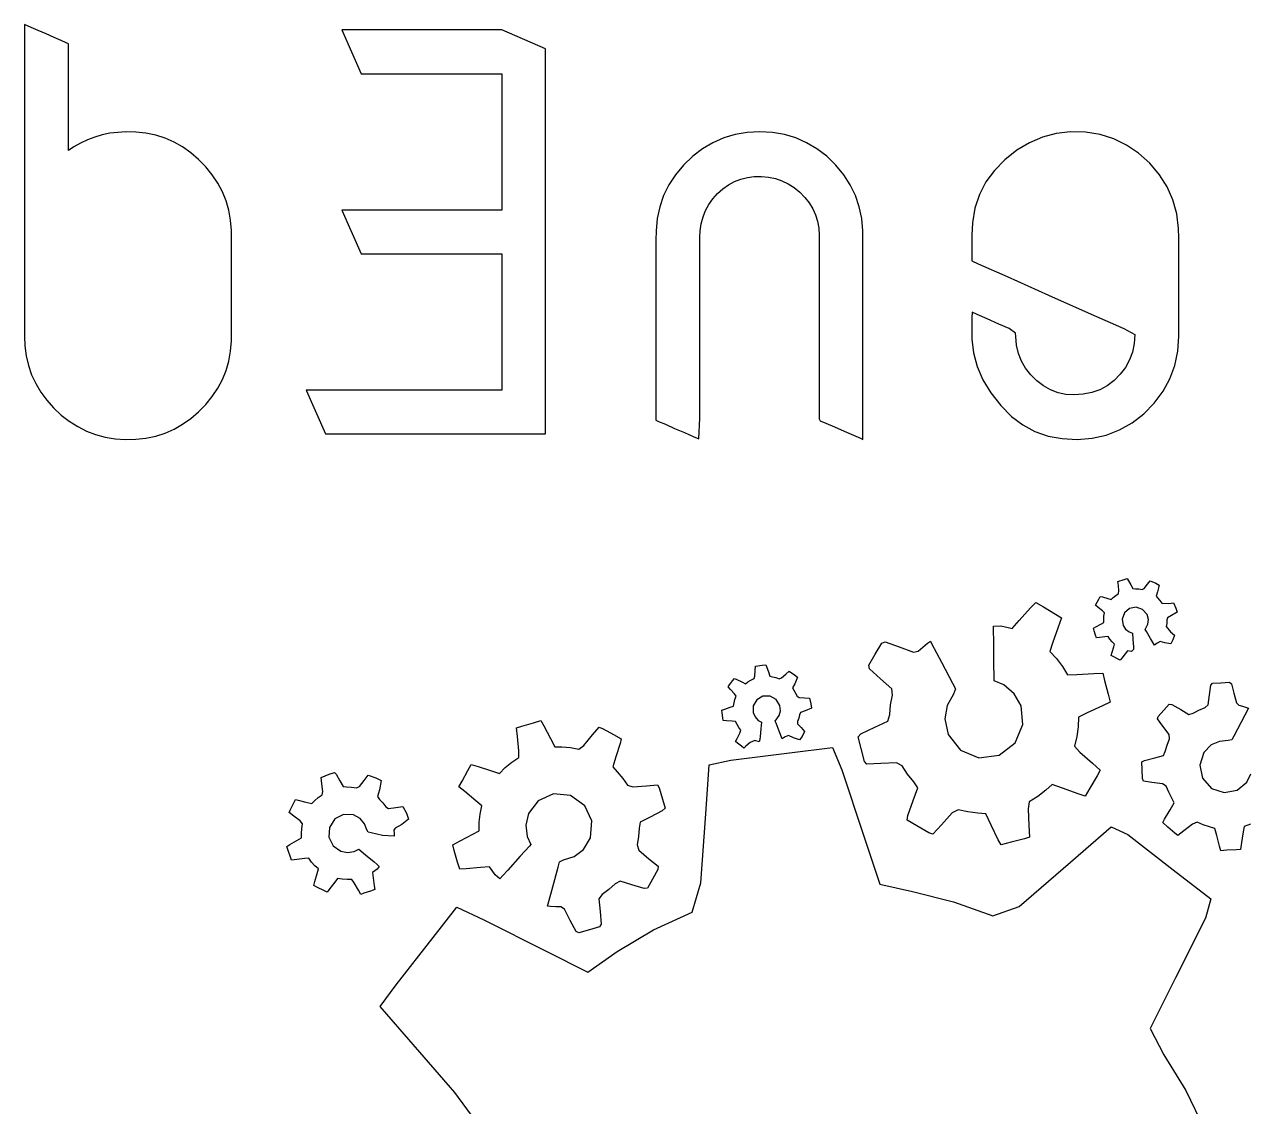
# Model space of a CAD drawing. Header units: metres. Extents: x 523 to 912, y 992 to 1102.
# Drawn here: x 776.79 to 795.8, y 1033.3 to 1050.09 of the extents above; entities that cross this region are included whole.
import ezdxf

# ---------------------------------------------------------------- set-up
doc = ezdxf.new("R2010")
doc.units = ezdxf.units.M

msp = doc.modelspace()

# ---------------------------------------------------------------- linework, layer by layer
at = {"layer": 'COMPONENT1'}
for p, q in [((776.795, 1050.087, 0), (776.795, 1049.883, 0)), ((776.899, 1050.041, 0), (776.795, 1050.087, 0)), ((777.006, 1049.994, 0), (776.899, 1050.041, 0)), ((777.13, 1049.94, 0), (777.006, 1049.994, 0)), ((777.254, 1049.886, 0), (777.13, 1049.94, 0)), ((784.197, 1050.006, 0), (781.719, 1050.002, 0)), ((781.719, 1050.002, 0), (782.016, 1049.32, 0)), ((784.878, 1049.707, 0), (784.197, 1050.006, 0)), ((776.795, 1049.883, 0), (776.795, 1049.346, 0)), ((777.363, 1049.838, 0), (777.254, 1049.886, 0)), ((777.442, 1049.803, 0), (777.363, 1049.838, 0)), ((777.476, 1049.789, 0), (777.442, 1049.803, 0)), ((777.476, 1049.731, 0), (777.476, 1049.789, 0)), ((777.476, 1049.555, 0), (777.476, 1049.731, 0)), ((777.476, 1049.3, 0), (777.476, 1049.555, 0)), ((784.878, 1043.736, 0), (784.878, 1049.707, 0)), ((776.795, 1049.346, 0), (776.795, 1048.585, 0)), ((777.476, 1049.002, 0), (777.476, 1049.3, 0)), ((782.016, 1049.32, 0), (784.197, 1049.32, 0)), ((784.197, 1049.32, 0), (784.197, 1047.207, 0)), ((777.476, 1048.699, 0), (777.476, 1049.002, 0)), ((776.795, 1048.585, 0), (776.795, 1047.71, 0)), ((777.476, 1048.428, 0), (777.476, 1048.699, 0)), ((777.476, 1048.227, 0), (777.476, 1048.428, 0)), ((778.119, 1048.399, 0), (778, 1048.374, 0)), ((778.243, 1048.414, 0), (778.119, 1048.399, 0)), ((778.369, 1048.421, 0), (778.243, 1048.414, 0)), ((778.522, 1048.418, 0), (778.369, 1048.421, 0)), ((778.679, 1048.4, 0), (778.522, 1048.418, 0)), ((778.83, 1048.368, 0), (778.679, 1048.4, 0)), ((788.006, 1048.411, 0), (787.819, 1048.379, 0)), ((788.201, 1048.422, 0), (788.006, 1048.411, 0)), ((788.396, 1048.411, 0), (788.201, 1048.422, 0)), ((788.582, 1048.379, 0), (788.396, 1048.411, 0)), ((792.801, 1048.395, 0), (792.587, 1048.339, 0)), ((793.023, 1048.42, 0), (792.801, 1048.395, 0)), ((793.256, 1048.415, 0), (793.023, 1048.42, 0)), ((793.48, 1048.379, 0), (793.256, 1048.415, 0)), ((777.476, 1048.134, 0), (777.476, 1048.227, 0)), ((777.664, 1048.247, 0), (777.559, 1048.187, 0)), ((777.772, 1048.298, 0), (777.664, 1048.247, 0)), ((777.884, 1048.34, 0), (777.772, 1048.298, 0)), ((778, 1048.374, 0), (777.884, 1048.34, 0)), ((778.975, 1048.322, 0), (778.83, 1048.368, 0)), ((779.114, 1048.261, 0), (778.975, 1048.322, 0)), ((779.247, 1048.187, 0), (779.114, 1048.261, 0)), ((787.472, 1048.253, 0), (787.312, 1048.158, 0)), ((787.641, 1048.327, 0), (787.472, 1048.253, 0)), ((787.819, 1048.379, 0), (787.641, 1048.327, 0)), ((788.759, 1048.327, 0), (788.582, 1048.379, 0)), ((788.928, 1048.253, 0), (788.759, 1048.327, 0)), ((789.088, 1048.158, 0), (788.928, 1048.253, 0)), ((792.383, 1048.253, 0), (792.188, 1048.136, 0)), ((792.587, 1048.339, 0), (792.383, 1048.253, 0)), ((793.692, 1048.314, 0), (793.48, 1048.379, 0)), ((793.891, 1048.217, 0), (793.692, 1048.314, 0)), ((794.077, 1048.091, 0), (793.891, 1048.217, 0)), ((777.559, 1048.187, 0), (777.476, 1048.134, 0)), ((779.374, 1048.097, 0), (779.247, 1048.187, 0)), ((779.495, 1047.994, 0), (779.374, 1048.097, 0)), ((787.16, 1048.042, 0), (787.017, 1047.905, 0)), ((787.312, 1048.158, 0), (787.16, 1048.042, 0)), ((789.239, 1048.042, 0), (789.088, 1048.158, 0)), ((789.38, 1047.905, 0), (789.239, 1048.042, 0)), ((792.188, 1048.136, 0), (792.003, 1047.99, 0)), ((794.251, 1047.934, 0), (794.077, 1048.091, 0)), ((779.608, 1047.878, 0), (779.495, 1047.994, 0)), ((779.708, 1047.755, 0), (779.608, 1047.878, 0)), ((787.017, 1047.905, 0), (786.893, 1047.757, 0)), ((789.503, 1047.757, 0), (789.38, 1047.905, 0)), ((791.84, 1047.824, 0), (791.709, 1047.644, 0)), ((792.003, 1047.99, 0), (791.84, 1047.824, 0)), ((794.401, 1047.757, 0), (794.251, 1047.934, 0)), ((776.795, 1047.71, 0), (776.795, 1046.829, 0)), ((779.793, 1047.626, 0), (779.708, 1047.755, 0)), ((779.864, 1047.492, 0), (779.793, 1047.626, 0)), ((786.893, 1047.757, 0), (786.79, 1047.6, 0)), ((787.717, 1047.6, 0), (787.81, 1047.65, 0)), ((787.81, 1047.65, 0), (787.907, 1047.688, 0)), ((787.907, 1047.688, 0), (788.009, 1047.715, 0)), ((788.009, 1047.715, 0), (788.115, 1047.729, 0)), ((788.115, 1047.729, 0), (788.226, 1047.731, 0)), ((788.226, 1047.731, 0), (788.337, 1047.72, 0)), ((788.337, 1047.72, 0), (788.443, 1047.698, 0)), ((788.443, 1047.698, 0), (788.545, 1047.663, 0)), ((788.545, 1047.663, 0), (788.641, 1047.616, 0)), ((789.604, 1047.6, 0), (789.503, 1047.757, 0)), ((791.709, 1047.644, 0), (791.608, 1047.448, 0)), ((794.521, 1047.568, 0), (794.401, 1047.757, 0)), ((779.921, 1047.351, 0), (779.864, 1047.492, 0)), ((786.79, 1047.6, 0), (786.709, 1047.435, 0)), ((787.471, 1047.381, 0), (787.545, 1047.463, 0)), ((787.545, 1047.463, 0), (787.629, 1047.537, 0)), ((787.629, 1047.537, 0), (787.717, 1047.6, 0)), ((788.641, 1047.616, 0), (788.733, 1047.557, 0)), ((788.733, 1047.557, 0), (788.82, 1047.485, 0)), ((788.82, 1047.485, 0), (788.9, 1047.405, 0)), ((789.685, 1047.435, 0), (789.604, 1047.6, 0)), ((791.608, 1047.448, 0), (791.538, 1047.236, 0)), ((794.61, 1047.366, 0), (794.521, 1047.568, 0)), ((779.963, 1047.205, 0), (779.921, 1047.351, 0)), ((786.648, 1047.261, 0), (786.609, 1047.078, 0)), ((786.709, 1047.435, 0), (786.648, 1047.261, 0)), ((787.359, 1047.201, 0), (787.409, 1047.294, 0)), ((787.409, 1047.294, 0), (787.471, 1047.381, 0)), ((788.9, 1047.405, 0), (788.968, 1047.32, 0)), ((788.968, 1047.32, 0), (789.023, 1047.23, 0)), ((789.745, 1047.261, 0), (789.685, 1047.435, 0)), ((789.783, 1047.078, 0), (789.745, 1047.261, 0)), ((794.669, 1047.152, 0), (794.61, 1047.366, 0)), ((779.991, 1047.052, 0), (779.963, 1047.205, 0)), ((784.197, 1047.207, 0), (781.719, 1047.207, 0)), ((781.719, 1047.207, 0), (782.016, 1046.527, 0)), ((786.609, 1047.078, 0), (786.591, 1046.886, 0)), ((787.293, 1046.996, 0), (787.32, 1047.102, 0)), ((787.32, 1047.102, 0), (787.359, 1047.201, 0)), ((789.023, 1047.23, 0), (789.066, 1047.135, 0)), ((789.066, 1047.135, 0), (789.096, 1047.035, 0)), ((789.801, 1046.886, 0), (789.783, 1047.078, 0)), ((791.538, 1047.236, 0), (791.499, 1047.008, 0)), ((794.697, 1046.925, 0), (794.669, 1047.152, 0)), ((780.005, 1046.894, 0), (779.991, 1047.052, 0)), ((780.006, 1046.8, 0), (780.005, 1046.894, 0)), ((786.591, 1046.886, 0), (786.59, 1046.74, 0)), ((787.273, 1046.784, 0), (787.277, 1046.885, 0)), ((787.277, 1046.885, 0), (787.293, 1046.996, 0)), ((789.096, 1047.035, 0), (789.115, 1046.93, 0)), ((789.115, 1046.93, 0), (789.121, 1046.82, 0)), ((789.802, 1046.731, 0), (789.801, 1046.886, 0)), ((791.499, 1047.008, 0), (791.49, 1046.818, 0)), ((794.7, 1046.776, 0), (794.697, 1046.925, 0)), ((776.795, 1046.829, 0), (776.795, 1046.053, 0)), ((780.006, 1046.67, 0), (780.006, 1046.8, 0)), ((786.59, 1046.74, 0), (786.59, 1046.371, 0)), ((787.273, 1046.479, 0), (787.273, 1046.784, 0)), ((789.121, 1046.82, 0), (789.121, 1046.51, 0)), ((789.802, 1046.325, 0), (789.802, 1046.731, 0)), ((791.49, 1046.818, 0), (791.49, 1046.77, 0)), ((791.49, 1046.77, 0), (791.49, 1046.679, 0)), ((791.49, 1046.679, 0), (791.49, 1046.572, 0)), ((794.7, 1046.52, 0), (794.7, 1046.776, 0)), ((780.006, 1046.452, 0), (780.006, 1046.67, 0)), ((782.016, 1046.527, 0), (784.197, 1046.527, 0)), ((784.197, 1046.527, 0), (784.197, 1044.417, 0)), ((789.121, 1046.51, 0), (789.121, 1046.002, 0)), ((791.49, 1046.572, 0), (791.49, 1046.477, 0)), ((794.7, 1046.13, 0), (794.7, 1046.52, 0)), ((780.006, 1046.18, 0), (780.006, 1046.452, 0)), ((786.59, 1046.371, 0), (786.59, 1045.809, 0)), ((787.273, 1045.918, 0), (787.273, 1046.479, 0)), ((789.802, 1045.704, 0), (789.802, 1046.325, 0)), ((791.49, 1046.477, 0), (791.49, 1046.423, 0)), ((791.49, 1046.423, 0), (791.59, 1046.374, 0)), ((791.59, 1046.374, 0), (792.036, 1046.176, 0)), ((780.006, 1045.891, 0), (780.006, 1046.18, 0)), ((792.036, 1046.176, 0), (792.679, 1045.89, 0)), ((794.7, 1045.715, 0), (794.7, 1046.13, 0)), ((776.795, 1046.053, 0), (776.795, 1045.492, 0)), ((787.273, 1045.229, 0), (787.273, 1045.918, 0)), ((789.121, 1046.002, 0), (789.121, 1045.378, 0)), ((780.006, 1045.62, 0), (780.006, 1045.891, 0)), ((786.59, 1045.809, 0), (786.59, 1045.17, 0)), ((792.679, 1045.89, 0), (793.341, 1045.596, 0)), ((780.006, 1045.401, 0), (780.006, 1045.62, 0)), ((789.802, 1044.999, 0), (789.802, 1045.704, 0)), ((791.493, 1045.626, 0), (791.49, 1045.537, 0)), ((791.49, 1045.537, 0), (791.49, 1045.44, 0)), ((791.574, 1045.59, 0), (791.493, 1045.626, 0)), ((791.729, 1045.521, 0), (791.574, 1045.59, 0)), ((793.341, 1045.596, 0), (793.846, 1045.372, 0)), ((794.7, 1045.386, 0), (794.7, 1045.715, 0)), ((776.795, 1045.492, 0), (776.795, 1045.253, 0)), ((780.006, 1045.272, 0), (780.006, 1045.401, 0)), ((789.121, 1045.378, 0), (789.121, 1044.754, 0)), ((791.49, 1045.44, 0), (791.49, 1045.342, 0)), ((791.911, 1045.441, 0), (791.729, 1045.521, 0)), ((792.071, 1045.369, 0), (791.911, 1045.441, 0)), ((792.17, 1045.297, 0), (792.071, 1045.369, 0)), ((793.846, 1045.372, 0), (794.019, 1045.279, 0)), ((794.7, 1045.252, 0), (794.7, 1045.386, 0)), ((776.795, 1045.253, 0), (776.801, 1045.105, 0)), ((779.991, 1045.019, 0), (780.005, 1045.178, 0)), ((780.005, 1045.178, 0), (780.006, 1045.272, 0)), ((786.59, 1045.17, 0), (786.59, 1044.569, 0)), ((787.273, 1044.54, 0), (787.273, 1045.229, 0)), ((791.49, 1045.342, 0), (791.49, 1045.272, 0)), ((791.49, 1045.272, 0), (791.491, 1045.204, 0)), ((791.491, 1045.204, 0), (791.514, 1044.992, 0)), ((792.171, 1045.249, 0), (792.17, 1045.297, 0)), ((792.184, 1045.112, 0), (792.171, 1045.249, 0)), ((794.019, 1045.279, 0), (794.009, 1045.138, 0)), ((794.685, 1045.019, 0), (794.7, 1045.252, 0)), ((776.801, 1045.105, 0), (776.821, 1044.949, 0)), ((779.963, 1044.866, 0), (779.991, 1045.019, 0)), ((789.802, 1044.335, 0), (789.802, 1044.999, 0)), ((791.514, 1044.992, 0), (791.571, 1044.783, 0)), ((792.214, 1044.984, 0), (792.184, 1045.112, 0)), ((792.261, 1044.864, 0), (792.214, 1044.984, 0)), ((793.981, 1045.006, 0), (793.935, 1044.883, 0)), ((794.009, 1045.138, 0), (793.981, 1045.006, 0)), ((794.64, 1044.799, 0), (794.685, 1045.019, 0)), ((776.821, 1044.949, 0), (776.856, 1044.799, 0)), ((776.856, 1044.799, 0), (776.905, 1044.655, 0)), ((779.921, 1044.72, 0), (779.963, 1044.866, 0)), ((791.571, 1044.783, 0), (791.661, 1044.577, 0)), ((792.323, 1044.754, 0), (792.261, 1044.864, 0)), ((793.935, 1044.883, 0), (793.873, 1044.768, 0)), ((794.564, 1044.591, 0), (794.64, 1044.799, 0)), ((776.905, 1044.655, 0), (776.969, 1044.518, 0)), ((779.864, 1044.579, 0), (779.921, 1044.72, 0)), ((789.121, 1044.754, 0), (789.121, 1044.246, 0)), ((792.403, 1044.652, 0), (792.323, 1044.754, 0)), ((792.498, 1044.558, 0), (792.403, 1044.652, 0)), ((793.792, 1044.661, 0), (793.696, 1044.564, 0)), ((793.873, 1044.768, 0), (793.792, 1044.661, 0)), ((794.458, 1044.397, 0), (794.564, 1044.591, 0)), ((776.969, 1044.518, 0), (777.047, 1044.386, 0)), ((779.708, 1044.316, 0), (779.793, 1044.445, 0)), ((779.793, 1044.445, 0), (779.864, 1044.579, 0)), ((784.197, 1044.417, 0), (781.164, 1044.417, 0)), ((781.164, 1044.417, 0), (781.463, 1043.736, 0)), ((786.59, 1044.569, 0), (786.59, 1044.124, 0)), ((787.273, 1043.979, 0), (787.273, 1044.54, 0)), ((791.661, 1044.577, 0), (791.784, 1044.375, 0)), ((792.602, 1044.48, 0), (792.498, 1044.558, 0)), ((792.712, 1044.419, 0), (792.602, 1044.48, 0)), ((792.827, 1044.376, 0), (792.712, 1044.419, 0)), ((793.474, 1044.421, 0), (793.35, 1044.377, 0)), ((793.59, 1044.484, 0), (793.474, 1044.421, 0)), ((793.696, 1044.564, 0), (793.59, 1044.484, 0)), ((794.321, 1044.215, 0), (794.458, 1044.397, 0)), ((777.047, 1044.386, 0), (777.139, 1044.26, 0)), ((777.139, 1044.26, 0), (777.246, 1044.14, 0)), ((779.608, 1044.194, 0), (779.708, 1044.316, 0)), ((789.121, 1044.246, 0), (789.121, 1043.97, 0)), ((789.802, 1043.843, 0), (789.802, 1044.335, 0)), ((791.784, 1044.375, 0), (791.941, 1044.176, 0)), ((792.948, 1044.35, 0), (792.827, 1044.376, 0)), ((793.074, 1044.342, 0), (792.948, 1044.35, 0)), ((793.216, 1044.351, 0), (793.074, 1044.342, 0)), ((793.35, 1044.377, 0), (793.216, 1044.351, 0)), ((794.156, 1044.047, 0), (794.321, 1044.215, 0)), ((777.246, 1044.14, 0), (777.365, 1044.029, 0)), ((777.365, 1044.029, 0), (777.489, 1043.932, 0)), ((779.374, 1043.974, 0), (779.495, 1044.078, 0)), ((779.495, 1044.078, 0), (779.608, 1044.194, 0)), ((786.59, 1044.124, 0), (786.59, 1043.949, 0)), ((791.941, 1044.176, 0), (792.108, 1044.007, 0)), ((793.975, 1043.907, 0), (794.156, 1044.047, 0)), ((777.489, 1043.932, 0), (777.62, 1043.85, 0)), ((777.62, 1043.85, 0), (777.756, 1043.781, 0)), ((779.114, 1043.811, 0), (779.247, 1043.885, 0)), ((779.247, 1043.885, 0), (779.374, 1043.974, 0)), ((786.59, 1043.949, 0), (786.632, 1043.931, 0)), ((786.632, 1043.931, 0), (786.738, 1043.885, 0)), ((786.738, 1043.885, 0), (786.88, 1043.822, 0)), ((787.253, 1043.659, 0), (787.273, 1043.979, 0)), ((789.121, 1043.97, 0), (789.14, 1043.941, 0)), ((789.14, 1043.941, 0), (789.228, 1043.903, 0)), ((789.228, 1043.903, 0), (789.361, 1043.844, 0)), ((789.361, 1043.844, 0), (789.512, 1043.778, 0)), ((789.802, 1043.651, 0), (789.802, 1043.843, 0)), ((792.108, 1044.007, 0), (792.281, 1043.876, 0)), ((792.281, 1043.876, 0), (792.47, 1043.775, 0)), ((793.782, 1043.798, 0), (793.975, 1043.907, 0)), ((777.756, 1043.781, 0), (777.898, 1043.727, 0)), ((777.898, 1043.727, 0), (778.046, 1043.688, 0)), ((778.046, 1043.688, 0), (778.2, 1043.662, 0)), ((778.2, 1043.662, 0), (778.36, 1043.651, 0)), ((778.36, 1043.651, 0), (778.522, 1043.655, 0)), ((778.522, 1043.655, 0), (778.679, 1043.672, 0)), ((778.679, 1043.672, 0), (778.83, 1043.704, 0)), ((778.83, 1043.704, 0), (778.975, 1043.75, 0)), ((778.975, 1043.75, 0), (779.114, 1043.811, 0)), ((781.463, 1043.736, 0), (784.878, 1043.736, 0)), ((786.88, 1043.822, 0), (787.032, 1043.756, 0)), ((787.032, 1043.756, 0), (787.166, 1043.698, 0)), ((787.166, 1043.698, 0), (787.253, 1043.659, 0)), ((789.512, 1043.778, 0), (789.655, 1043.715, 0)), ((789.655, 1043.715, 0), (789.761, 1043.669, 0)), ((789.761, 1043.669, 0), (789.802, 1043.651, 0)), ((792.47, 1043.775, 0), (792.674, 1043.704, 0)), ((792.674, 1043.704, 0), (792.892, 1043.663, 0)), ((792.892, 1043.663, 0), (793.126, 1043.651, 0)), ((793.126, 1043.651, 0), (793.357, 1043.67, 0)), ((793.357, 1043.67, 0), (793.576, 1043.718, 0)), ((793.576, 1043.718, 0), (793.782, 1043.798, 0)), ((793.756, 1041.445, 0), (793.851, 1041.477, 0)), ((793.763, 1041.385, 0), (793.756, 1041.445, 0)), ((793.772, 1041.3, 0), (793.763, 1041.385, 0)), ((793.851, 1041.477, 0), (793.902, 1041.493, 0)), ((793.902, 1041.493, 0), (793.959, 1041.394, 0)), ((793.959, 1041.394, 0), (793.99, 1041.338, 0)), ((794.164, 1041.341, 0), (794.216, 1041.406, 0)), ((794.216, 1041.406, 0), (794.258, 1041.458, 0)), ((794.258, 1041.458, 0), (794.343, 1041.419, 0)), ((794.343, 1041.419, 0), (794.395, 1041.392, 0)), ((794.395, 1041.392, 0), (794.37, 1041.288, 0)), ((793.409, 1041.08, 0), (793.458, 1041.175, 0)), ((793.458, 1041.175, 0), (793.48, 1041.217, 0)), ((793.48, 1041.217, 0), (793.516, 1041.208, 0)), ((793.516, 1041.208, 0), (793.599, 1041.183, 0)), ((793.599, 1041.183, 0), (793.654, 1041.167, 0)), ((793.654, 1041.167, 0), (793.685, 1041.198, 0)), ((793.685, 1041.198, 0), (793.725, 1041.232, 0)), ((793.725, 1041.232, 0), (793.768, 1041.262, 0)), ((793.768, 1041.262, 0), (793.772, 1041.3, 0)), ((793.99, 1041.338, 0), (794.031, 1041.336, 0)), ((794.031, 1041.336, 0), (794.083, 1041.332, 0)), ((794.083, 1041.332, 0), (794.134, 1041.323, 0)), ((794.134, 1041.323, 0), (794.164, 1041.341, 0)), ((794.37, 1041.288, 0), (794.35, 1041.221, 0)), ((794.35, 1041.221, 0), (794.372, 1041.192, 0)), ((794.372, 1041.192, 0), (794.406, 1041.154, 0)), ((792.227, 1040.843, 0), (792.402, 1041.037, 0)), ((792.402, 1041.037, 0), (792.481, 1041.123, 0)), ((792.481, 1041.123, 0), (792.6, 1041.052, 0)), ((792.6, 1041.052, 0), (792.79, 1040.939, 0)), ((793.451, 1041.046, 0), (793.409, 1041.08, 0)), ((793.519, 1040.991, 0), (793.451, 1041.046, 0)), ((793.55, 1040.962, 0), (793.519, 1040.991, 0)), ((793.937, 1041.029, 0), (793.858, 1040.961, 0)), ((794.042, 1041.049, 0), (793.937, 1041.029, 0)), ((794.139, 1041.015, 0), (794.042, 1041.049, 0)), ((794.208, 1040.937, 0), (794.139, 1041.015, 0)), ((794.406, 1041.154, 0), (794.437, 1041.112, 0)), ((794.437, 1041.112, 0), (794.548, 1041.106, 0)), ((794.548, 1041.106, 0), (794.62, 1041.114, 0)), ((794.62, 1041.114, 0), (794.654, 1041.034, 0)), ((794.654, 1041.034, 0), (794.673, 1040.974, 0)), ((792.115, 1040.717, 0), (792.227, 1040.843, 0)), ((792.79, 1040.939, 0), (792.879, 1040.885, 0)), ((792.879, 1040.885, 0), (792.827, 1040.737, 0)), ((793.416, 1040.745, 0), (793.492, 1040.786, 0)), ((793.492, 1040.786, 0), (793.537, 1040.81, 0)), ((793.536, 1040.86, 0), (793.54, 1040.912, 0)), ((793.537, 1040.81, 0), (793.536, 1040.86, 0)), ((793.54, 1040.912, 0), (793.55, 1040.962, 0)), ((793.858, 1040.961, 0), (793.822, 1040.865, 0)), ((793.822, 1040.865, 0), (793.837, 1040.767, 0)), ((794.179, 1040.702, 0), (794.22, 1040.787, 0)), ((794.229, 1040.856, 0), (794.208, 1040.937, 0)), ((794.22, 1040.787, 0), (794.229, 1040.856, 0)), ((794.513, 1040.798, 0), (794.505, 1040.748, 0)), ((794.515, 1040.85, 0), (794.513, 1040.798, 0)), ((794.524, 1040.884, 0), (794.515, 1040.85, 0)), ((794.59, 1040.919, 0), (794.524, 1040.884, 0)), ((794.673, 1040.974, 0), (794.59, 1040.919, 0)), ((791.827, 1040.754, 0), (791.937, 1040.758, 0)), ((791.828, 1040.67, 0), (791.827, 1040.754, 0)), ((791.83, 1040.536, 0), (791.828, 1040.67, 0)), ((791.937, 1040.758, 0), (792.032, 1040.738, 0)), ((792.032, 1040.738, 0), (792.115, 1040.717, 0)), ((792.827, 1040.737, 0), (792.74, 1040.49, 0)), ((793.376, 1040.723, 0), (793.416, 1040.745, 0)), ((793.389, 1040.684, 0), (793.376, 1040.723, 0)), ((793.411, 1040.613, 0), (793.389, 1040.684, 0)), ((793.423, 1040.575, 0), (793.411, 1040.613, 0)), ((793.837, 1040.767, 0), (793.876, 1040.707, 0)), ((793.876, 1040.707, 0), (793.932, 1040.665, 0)), ((793.932, 1040.665, 0), (793.983, 1040.646, 0)), ((793.983, 1040.646, 0), (793.99, 1040.55, 0)), ((794.198, 1040.67, 0), (794.179, 1040.702, 0)), ((794.262, 1040.563, 0), (794.198, 1040.67, 0)), ((794.505, 1040.748, 0), (794.572, 1040.666, 0)), ((794.572, 1040.666, 0), (794.632, 1040.617, 0)), ((794.632, 1040.617, 0), (794.607, 1040.541, 0)), ((789.991, 1040.319, 0), (790.092, 1040.489, 0)), ((790.092, 1040.489, 0), (790.146, 1040.509, 0)), ((790.146, 1040.509, 0), (790.361, 1040.433, 0)), ((790.361, 1040.433, 0), (790.585, 1040.353, 0)), ((790.66, 1040.367, 0), (790.729, 1040.43, 0)), ((790.729, 1040.43, 0), (790.803, 1040.489, 0)), ((790.803, 1040.489, 0), (790.847, 1040.521, 0)), ((790.847, 1040.521, 0), (790.867, 1040.484, 0)), ((790.867, 1040.484, 0), (791.018, 1040.198, 0)), ((791.834, 1040.192, 0), (791.83, 1040.536, 0)), ((792.74, 1040.49, 0), (792.702, 1040.364, 0)), ((793.469, 1040.58, 0), (793.423, 1040.575, 0)), ((793.556, 1040.589, 0), (793.469, 1040.58, 0)), ((793.604, 1040.594, 0), (793.556, 1040.589, 0)), ((793.633, 1040.552, 0), (793.604, 1040.594, 0)), ((793.666, 1040.513, 0), (793.633, 1040.552, 0)), ((793.702, 1040.477, 0), (793.666, 1040.513, 0)), ((793.667, 1040.35, 0), (793.692, 1040.434, 0)), ((793.692, 1040.434, 0), (793.702, 1040.477, 0)), ((793.99, 1040.55, 0), (793.997, 1040.435, 0)), ((793.997, 1040.435, 0), (794, 1040.391, 0)), ((794.325, 1040.458, 0), (794.262, 1040.563, 0)), ((794.363, 1040.49, 0), (794.325, 1040.458, 0)), ((794.41, 1040.519, 0), (794.363, 1040.49, 0)), ((794.486, 1040.496, 0), (794.41, 1040.519, 0)), ((794.577, 1040.482, 0), (794.486, 1040.496, 0)), ((794.607, 1040.541, 0), (794.577, 1040.482, 0)), ((789.891, 1040.15, 0), (789.991, 1040.319, 0)), ((790.585, 1040.353, 0), (790.66, 1040.367, 0)), ((792.702, 1040.364, 0), (792.806, 1040.252, 0)), ((792.806, 1040.252, 0), (792.898, 1040.129, 0)), ((793.653, 1040.3, 0), (793.667, 1040.35, 0)), ((793.683, 1040.284, 0), (793.653, 1040.3, 0)), ((793.749, 1040.249, 0), (793.683, 1040.284, 0)), ((793.79, 1040.228, 0), (793.749, 1040.249, 0)), ((793.815, 1040.258, 0), (793.79, 1040.228, 0)), ((793.87, 1040.326, 0), (793.815, 1040.258, 0)), ((793.905, 1040.37, 0), (793.87, 1040.326, 0)), ((793.965, 1040.359, 0), (793.905, 1040.37, 0)), ((794, 1040.391, 0), (793.965, 1040.359, 0)), ((788.124, 1039.98, 0), (788.13, 1040.069, 0)), ((788.13, 1040.069, 0), (788.133, 1040.133, 0)), ((788.133, 1040.133, 0), (788.238, 1040.15, 0)), ((788.238, 1040.15, 0), (788.293, 1040.157, 0)), ((788.293, 1040.157, 0), (788.335, 1040.044, 0)), ((788.335, 1040.044, 0), (788.357, 1039.98, 0)), ((788.604, 1040.011, 0), (788.656, 1040.057, 0)), ((788.656, 1040.057, 0), (788.737, 1040.002, 0)), ((789.904, 1040.094, 0), (789.891, 1040.15, 0)), ((790.076, 1039.94, 0), (789.904, 1040.094, 0)), ((791.018, 1040.198, 0), (791.192, 1039.869, 0)), ((791.837, 1039.947, 0), (791.834, 1040.192, 0)), ((792.898, 1040.129, 0), (792.976, 1039.999, 0)), ((793.382, 1040.021, 0), (793.521, 1040.028, 0)), ((793.521, 1040.028, 0), (793.55, 1039.913, 0)), ((787.709, 1039.815, 0), (787.73, 1039.843, 0)), ((787.73, 1039.843, 0), (787.777, 1039.905, 0)), ((787.777, 1039.905, 0), (787.807, 1039.945, 0)), ((787.807, 1039.945, 0), (787.843, 1039.929, 0)), ((787.843, 1039.929, 0), (787.924, 1039.889, 0)), ((787.924, 1039.889, 0), (787.979, 1039.862, 0)), ((787.979, 1039.862, 0), (788.016, 1039.89, 0)), ((788.016, 1039.89, 0), (788.063, 1039.918, 0)), ((788.063, 1039.918, 0), (788.113, 1039.941, 0)), ((788.113, 1039.941, 0), (788.124, 1039.98, 0)), ((788.357, 1039.98, 0), (788.399, 1039.971, 0)), ((788.399, 1039.971, 0), (788.452, 1039.958, 0)), ((788.452, 1039.958, 0), (788.503, 1039.94, 0)), ((788.503, 1039.94, 0), (788.538, 1039.953, 0)), ((788.538, 1039.953, 0), (788.604, 1040.011, 0)), ((788.742, 1039.862, 0), (788.709, 1039.796, 0)), ((788.737, 1040.002, 0), (788.786, 1039.965, 0)), ((788.786, 1039.965, 0), (788.742, 1039.862, 0)), ((790.25, 1039.784, 0), (790.076, 1039.94, 0)), ((791.192, 1039.869, 0), (791.238, 1039.781, 0)), ((791.837, 1039.905, 0), (791.837, 1039.947, 0)), ((791.987, 1039.842, 0), (791.837, 1039.905, 0)), ((792.147, 1039.707, 0), (791.987, 1039.842, 0)), ((792.976, 1039.999, 0), (793.121, 1040.007, 0)), ((793.121, 1040.007, 0), (793.382, 1040.021, 0)), ((793.55, 1039.913, 0), (793.605, 1039.698, 0)), ((795.179, 1039.69, 0), (795.2, 1039.841, 0)), ((795.2, 1039.841, 0), (795.226, 1039.869, 0)), ((795.226, 1039.869, 0), (795.355, 1039.876, 0)), ((795.355, 1039.876, 0), (795.486, 1039.884, 0)), ((795.486, 1039.884, 0), (795.517, 1039.862, 0)), ((795.517, 1039.862, 0), (795.555, 1039.715, 0)), ((787.747, 1039.773, 0), (787.709, 1039.815, 0)), ((787.807, 1039.704, 0), (787.747, 1039.773, 0)), ((787.834, 1039.669, 0), (787.807, 1039.704, 0)), ((787.815, 1039.618, 0), (787.834, 1039.669, 0)), ((788.247, 1039.67, 0), (788.153, 1039.613, 0)), ((788.36, 1039.671, 0), (788.247, 1039.67, 0)), ((788.455, 1039.619, 0), (788.36, 1039.671, 0)), ((788.709, 1039.796, 0), (788.728, 1039.762, 0)), ((788.728, 1039.762, 0), (788.756, 1039.716, 0)), ((788.756, 1039.716, 0), (788.781, 1039.667, 0)), ((788.781, 1039.667, 0), (788.81, 1039.646, 0)), ((788.81, 1039.646, 0), (788.895, 1039.641, 0)), ((790.231, 1039.536, 0), (790.262, 1039.685, 0)), ((790.262, 1039.685, 0), (790.25, 1039.784, 0)), ((791.208, 1039.702, 0), (791.106, 1039.523, 0)), ((791.238, 1039.781, 0), (791.208, 1039.702, 0)), ((792.254, 1039.52, 0), (792.147, 1039.707, 0)), ((793.605, 1039.698, 0), (793.636, 1039.578, 0)), ((795.157, 1039.536, 0), (795.179, 1039.69, 0)), ((795.555, 1039.715, 0), (795.594, 1039.563, 0)), ((787.613, 1039.451, 0), (787.657, 1039.467, 0)), ((787.657, 1039.467, 0), (787.744, 1039.496, 0)), ((787.744, 1039.496, 0), (787.794, 1039.514, 0)), ((787.794, 1039.514, 0), (787.802, 1039.565, 0)), ((787.802, 1039.565, 0), (787.815, 1039.618, 0)), ((788.1, 1039.519, 0), (788.098, 1039.416, 0)), ((788.153, 1039.613, 0), (788.1, 1039.519, 0)), ((788.512, 1039.526, 0), (788.455, 1039.619, 0)), ((788.52, 1039.439, 0), (788.512, 1039.526, 0)), ((788.895, 1039.641, 0), (788.971, 1039.637, 0)), ((789.001, 1039.483, 0), (788.905, 1039.441, 0)), ((788.971, 1039.637, 0), (788.992, 1039.548, 0)), ((788.992, 1039.548, 0), (789.001, 1039.483, 0)), ((790.216, 1039.382, 0), (790.231, 1039.536, 0)), ((791.106, 1039.523, 0), (791.07, 1039.317, 0)), ((792.282, 1039.227, 0), (792.254, 1039.52, 0)), ((793.515, 1039.52, 0), (793.28, 1039.408, 0)), ((793.636, 1039.578, 0), (793.515, 1039.52, 0)), ((794.47, 1039.454, 0), (794.552, 1039.547, 0)), ((794.552, 1039.547, 0), (794.593, 1039.542, 0)), ((794.593, 1039.542, 0), (794.73, 1039.461, 0)), ((794.73, 1039.461, 0), (794.858, 1039.386, 0)), ((795.014, 1039.454, 0), (795.108, 1039.493, 0)), ((795.108, 1039.493, 0), (795.157, 1039.536, 0)), ((795.594, 1039.563, 0), (795.63, 1039.527, 0)), ((795.63, 1039.527, 0), (795.69, 1039.512, 0)), ((795.784, 1039.481, 0), (795.67, 1039.267, 0)), ((795.69, 1039.512, 0), (795.75, 1039.494, 0)), ((795.75, 1039.494, 0), (795.784, 1039.481, 0)), ((784.69, 1039.255, 0), (784.806, 1039.29, 0)), ((784.806, 1039.29, 0), (784.851, 1039.208, 0)), ((787.618, 1039.408, 0), (787.613, 1039.451, 0)), ((787.629, 1039.331, 0), (787.618, 1039.408, 0)), ((787.634, 1039.289, 0), (787.629, 1039.331, 0)), ((787.683, 1039.286, 0), (787.634, 1039.289, 0)), ((787.775, 1039.28, 0), (787.683, 1039.286, 0)), ((787.826, 1039.277, 0), (787.775, 1039.28, 0)), ((787.848, 1039.229, 0), (787.826, 1039.277, 0)), ((788.098, 1039.416, 0), (788.128, 1039.346, 0)), ((788.128, 1039.346, 0), (788.178, 1039.292, 0)), ((788.178, 1039.292, 0), (788.228, 1039.264, 0)), ((788.442, 1039.283, 0), (788.499, 1039.368, 0)), ((788.455, 1039.25, 0), (788.442, 1039.283, 0)), ((788.499, 1039.368, 0), (788.52, 1039.439, 0)), ((788.805, 1039.328, 0), (788.788, 1039.277, 0)), ((788.788, 1039.277, 0), (788.788, 1039.242, 0)), ((788.816, 1039.381, 0), (788.805, 1039.328, 0)), ((788.831, 1039.415, 0), (788.816, 1039.381, 0)), ((788.905, 1039.441, 0), (788.831, 1039.415, 0)), ((789.983, 1039.186, 0), (790.185, 1039.283, 0)), ((790.185, 1039.283, 0), (790.216, 1039.382, 0)), ((791.07, 1039.317, 0), (791.121, 1039.073, 0)), ((793.144, 1039.343, 0), (793.139, 1039.194, 0)), ((793.28, 1039.408, 0), (793.144, 1039.343, 0)), ((794.369, 1039.315, 0), (794.379, 1039.353, 0)), ((794.455, 1039.201, 0), (794.369, 1039.315, 0)), ((794.379, 1039.353, 0), (794.47, 1039.454, 0)), ((794.858, 1039.386, 0), (794.924, 1039.406, 0)), ((794.924, 1039.406, 0), (795.014, 1039.454, 0)), ((795.67, 1039.267, 0), (795.553, 1039.05, 0)), ((784.429, 1039.177, 0), (784.51, 1039.202, 0)), ((784.442, 1039.041, 0), (784.429, 1039.177, 0)), ((784.51, 1039.202, 0), (784.69, 1039.255, 0)), ((784.851, 1039.208, 0), (784.952, 1039.014, 0)), ((785.608, 1039.07, 0), (785.707, 1039.188, 0)), ((785.707, 1039.188, 0), (785.77, 1039.16, 0)), ((785.77, 1039.16, 0), (785.932, 1039.072, 0)), ((787.875, 1039.182, 0), (787.848, 1039.229, 0)), ((787.848, 1039.013, 0), (787.889, 1039.096, 0)), ((787.907, 1039.139, 0), (787.875, 1039.182, 0)), ((787.889, 1039.096, 0), (787.907, 1039.139, 0)), ((788.218, 1039.164, 0), (788.205, 1039.043, 0)), ((788.228, 1039.264, 0), (788.218, 1039.164, 0)), ((788.503, 1039.128, 0), (788.455, 1039.25, 0)), ((788.549, 1039.009, 0), (788.503, 1039.128, 0)), ((788.788, 1039.242, 0), (788.843, 1039.181, 0)), ((788.843, 1039.181, 0), (788.896, 1039.12, 0)), ((788.896, 1039.12, 0), (788.857, 1039.045, 0)), ((789.727, 1039.037, 0), (789.767, 1039.084, 0)), ((789.767, 1039.084, 0), (789.983, 1039.186, 0)), ((792.162, 1038.944, 0), (792.282, 1039.227, 0)), ((793.139, 1039.194, 0), (793.118, 1039.041, 0)), ((794.552, 1039.072, 0), (794.455, 1039.201, 0)), ((784.462, 1038.822, 0), (784.442, 1039.041, 0)), ((784.952, 1039.014, 0), (785.019, 1038.885, 0)), ((785.019, 1038.885, 0), (785.132, 1038.883, 0)), ((785.393, 1038.846, 0), (785.47, 1038.904, 0)), ((785.47, 1038.904, 0), (785.608, 1039.07, 0)), ((785.932, 1039.072, 0), (786.051, 1039.007, 0)), ((786.034, 1038.932, 0), (785.97, 1038.728, 0)), ((786.051, 1039.007, 0), (786.034, 1038.932, 0)), ((787.824, 1038.964, 0), (787.848, 1039.013, 0)), ((787.853, 1038.941, 0), (787.824, 1038.964, 0)), ((787.915, 1038.894, 0), (787.853, 1038.941, 0)), ((787.954, 1038.864, 0), (787.915, 1038.894, 0)), ((787.985, 1038.891, 0), (787.954, 1038.864, 0)), ((788.054, 1038.952, 0), (787.985, 1038.891, 0)), ((788.126, 1038.981, 0), (788.054, 1038.952, 0)), ((788.192, 1038.961, 0), (788.126, 1038.981, 0)), ((788.2, 1038.996, 0), (788.192, 1038.961, 0)), ((788.205, 1039.043, 0), (788.2, 1038.996, 0)), ((788.594, 1039.036, 0), (788.549, 1039.009, 0)), ((788.648, 1039.057, 0), (788.594, 1039.036, 0)), ((788.723, 1039.02, 0), (788.648, 1039.057, 0)), ((788.815, 1038.99, 0), (788.723, 1039.02, 0)), ((788.857, 1039.045, 0), (788.815, 1038.99, 0)), ((789.773, 1038.855, 0), (789.727, 1039.037, 0)), ((791.121, 1039.073, 0), (791.314, 1038.829, 0)), ((791.916, 1038.754, 0), (792.162, 1038.944, 0)), ((793.118, 1039.041, 0), (793.081, 1038.892, 0)), ((793.081, 1038.892, 0), (793.168, 1038.8, 0)), ((794.488, 1038.813, 0), (794.518, 1038.911, 0)), ((794.518, 1038.911, 0), (794.559, 1039.005, 0)), ((794.559, 1039.005, 0), (794.552, 1039.072, 0)), ((795.204, 1038.912, 0), (795.089, 1038.794, 0)), ((795.331, 1038.968, 0), (795.204, 1038.912, 0)), ((795.468, 1038.979, 0), (795.331, 1038.968, 0)), ((795.522, 1038.992, 0), (795.468, 1038.979, 0)), ((795.553, 1039.05, 0), (795.522, 1038.992, 0)), ((784.354, 1038.644, 0), (784.463, 1038.715, 0)), ((784.463, 1038.715, 0), (784.462, 1038.822, 0)), ((785.132, 1038.883, 0), (785.263, 1038.872, 0)), ((785.263, 1038.872, 0), (785.393, 1038.846, 0)), ((785.97, 1038.728, 0), (785.921, 1038.573, 0)), ((787.754, 1038.675, 0), (788.662, 1038.79, 0)), ((788.662, 1038.79, 0), (789.328, 1038.874, 0)), ((789.328, 1038.874, 0), (789.476, 1038.524, 0)), ((789.824, 1038.656, 0), (789.773, 1038.855, 0)), ((791.314, 1038.829, 0), (791.598, 1038.712, 0)), ((791.598, 1038.712, 0), (791.916, 1038.754, 0)), ((793.168, 1038.8, 0), (793.361, 1038.627, 0)), ((794.169, 1038.67, 0), (794.327, 1038.711, 0)), ((794.327, 1038.711, 0), (794.462, 1038.746, 0)), ((794.462, 1038.746, 0), (794.488, 1038.813, 0)), ((795.089, 1038.794, 0), (795.026, 1038.597, 0)), ((783.582, 1038.352, 0), (783.672, 1038.517, 0)), ((783.672, 1038.517, 0), (783.722, 1038.609, 0)), ((783.722, 1038.609, 0), (783.83, 1038.576, 0)), ((783.83, 1038.576, 0), (784.041, 1038.51, 0)), ((784.041, 1038.51, 0), (784.163, 1038.471, 0)), ((784.163, 1038.471, 0), (784.252, 1038.561, 0)), ((784.252, 1038.561, 0), (784.354, 1038.644, 0)), ((785.921, 1038.573, 0), (785.99, 1038.495, 0)), ((787.363, 1037.843, 0), (787.416, 1038.604, 0)), ((787.416, 1038.604, 0), (787.754, 1038.675, 0)), ((789.476, 1038.524, 0), (789.812, 1037.515, 0)), ((789.862, 1038.612, 0), (789.824, 1038.656, 0)), ((790.078, 1038.623, 0), (789.862, 1038.612, 0)), ((790.321, 1038.636, 0), (790.078, 1038.623, 0)), ((790.409, 1038.588, 0), (790.321, 1038.636, 0)), ((790.493, 1038.458, 0), (790.409, 1038.588, 0)), ((793.361, 1038.627, 0), (793.481, 1038.519, 0)), ((793.481, 1038.519, 0), (793.432, 1038.432, 0)), ((794.125, 1038.649, 0), (794.169, 1038.67, 0)), ((794.131, 1038.533, 0), (794.125, 1038.649, 0)), ((794.14, 1038.392, 0), (794.131, 1038.533, 0)), ((795.026, 1038.597, 0), (795.068, 1038.398, 0)), ((781.395, 1038.408, 0), (781.522, 1038.459, 0)), ((781.408, 1038.311, 0), (781.395, 1038.408, 0)), ((781.522, 1038.459, 0), (781.603, 1038.487, 0)), ((781.603, 1038.487, 0), (781.627, 1038.46, 0)), ((781.627, 1038.46, 0), (781.687, 1038.355, 0)), ((781.687, 1038.355, 0), (781.739, 1038.266, 0)), ((781.989, 1038.266, 0), (782.062, 1038.36, 0)), ((782.062, 1038.36, 0), (782.126, 1038.445, 0)), ((782.126, 1038.445, 0), (782.245, 1038.4, 0)), ((782.245, 1038.4, 0), (782.328, 1038.36, 0)), ((782.328, 1038.36, 0), (782.302, 1038.216, 0)), ((783.534, 1038.263, 0), (783.582, 1038.352, 0)), ((785.99, 1038.495, 0), (786.076, 1038.394, 0)), ((786.076, 1038.394, 0), (786.149, 1038.286, 0)), ((790.589, 1038.338, 0), (790.493, 1038.458, 0)), ((790.652, 1038.247, 0), (790.589, 1038.338, 0)), ((793.432, 1038.432, 0), (793.319, 1038.242, 0)), ((794.152, 1038.349, 0), (794.14, 1038.392, 0)), ((794.283, 1038.331, 0), (794.152, 1038.349, 0)), ((794.447, 1038.308, 0), (794.283, 1038.331, 0)), ((795.068, 1038.398, 0), (795.209, 1038.239, 0)), ((795.604, 1038.212, 0), (795.755, 1038.337, 0)), ((795.755, 1038.337, 0), (795.818, 1038.464, 0)), ((781.351, 1038.095, 0), (781.412, 1038.14, 0)), ((781.424, 1038.19, 0), (781.408, 1038.311, 0)), ((781.412, 1038.14, 0), (781.424, 1038.19, 0)), ((781.739, 1038.266, 0), (781.792, 1038.261, 0)), ((781.792, 1038.261, 0), (781.868, 1038.258, 0)), ((781.868, 1038.258, 0), (781.943, 1038.248, 0)), ((781.943, 1038.248, 0), (781.989, 1038.266, 0)), ((782.302, 1038.216, 0), (782.273, 1038.11, 0)), ((783.624, 1038.188, 0), (783.534, 1038.263, 0)), ((783.794, 1038.046, 0), (783.624, 1038.188, 0)), ((785.003, 1038.152, 0), (784.765, 1038.046, 0)), ((785.265, 1038.127, 0), (785.003, 1038.152, 0)), ((785.487, 1037.97, 0), (785.265, 1038.127, 0)), ((786.149, 1038.286, 0), (786.234, 1038.261, 0)), ((786.234, 1038.261, 0), (786.445, 1038.28, 0)), ((786.445, 1038.28, 0), (786.613, 1038.296, 0)), ((786.613, 1038.296, 0), (786.641, 1038.245, 0)), ((786.641, 1038.245, 0), (786.692, 1038.073, 0)), ((790.582, 1038.051, 0), (790.652, 1038.247, 0)), ((792.638, 1038.209, 0), (792.516, 1038.114, 0)), ((792.737, 1038.298, 0), (792.638, 1038.209, 0)), ((792.899, 1038.24, 0), (792.737, 1038.298, 0)), ((793.141, 1038.154, 0), (792.899, 1038.24, 0)), ((793.246, 1038.12, 0), (793.141, 1038.154, 0)), ((793.319, 1038.242, 0), (793.246, 1038.12, 0)), ((794.507, 1038.274, 0), (794.447, 1038.308, 0)), ((794.544, 1038.179, 0), (794.507, 1038.274, 0)), ((794.591, 1038.087, 0), (794.544, 1038.179, 0)), ((795.209, 1038.239, 0), (795.404, 1038.174, 0)), ((795.404, 1038.174, 0), (795.604, 1038.212, 0)), ((780.916, 1037.9, 0), (780.963, 1037.996, 0)), ((780.963, 1037.996, 0), (780.998, 1038.066, 0)), ((780.998, 1038.066, 0), (781.041, 1038.058, 0)), ((781.041, 1038.058, 0), (781.161, 1038.026, 0)), ((781.161, 1038.026, 0), (781.252, 1038.002, 0)), ((781.252, 1038.002, 0), (781.295, 1038.044, 0)), ((781.295, 1038.044, 0), (781.351, 1038.095, 0)), ((782.273, 1038.11, 0), (782.301, 1038.067, 0)), ((782.301, 1038.067, 0), (782.353, 1038.013, 0)), ((782.353, 1038.013, 0), (782.399, 1037.953, 0)), ((782.399, 1037.953, 0), (782.44, 1037.927, 0)), ((782.44, 1037.927, 0), (782.554, 1037.942, 0)), ((782.554, 1037.942, 0), (782.666, 1037.957, 0)), ((782.666, 1037.957, 0), (782.721, 1037.853, 0)), ((783.889, 1037.967, 0), (783.794, 1038.046, 0)), ((783.862, 1037.841, 0), (783.889, 1037.967, 0)), ((784.765, 1038.046, 0), (784.614, 1037.847, 0)), ((785.596, 1037.734, 0), (785.487, 1037.97, 0)), ((786.692, 1038.073, 0), (786.734, 1037.931, 0)), ((790.5, 1037.818, 0), (790.582, 1038.051, 0)), ((792.382, 1038.031, 0), (792.363, 1037.919, 0)), ((792.516, 1038.114, 0), (792.382, 1038.031, 0)), ((794.566, 1037.906, 0), (794.63, 1038.015, 0)), ((794.63, 1038.015, 0), (794.591, 1038.087, 0)), ((780.901, 1037.863, 0), (780.916, 1037.9, 0)), ((780.972, 1037.809, 0), (780.901, 1037.863, 0)), ((781.071, 1037.733, 0), (780.972, 1037.809, 0)), ((781.611, 1037.765, 0), (781.525, 1037.633, 0)), ((781.745, 1037.834, 0), (781.611, 1037.765, 0)), ((781.897, 1037.828, 0), (781.745, 1037.834, 0)), ((782.004, 1037.77, 0), (781.897, 1037.828, 0)), ((782.069, 1037.69, 0), (782.004, 1037.77, 0)), ((782.753, 1037.761, 0), (782.646, 1037.679, 0)), ((782.721, 1037.853, 0), (782.753, 1037.761, 0)), ((783.848, 1037.712, 0), (783.862, 1037.841, 0)), ((784.614, 1037.847, 0), (784.572, 1037.67, 0)), ((786.5, 1037.794, 0), (786.343, 1037.712, 0)), ((786.685, 1037.891, 0), (786.5, 1037.794, 0)), ((786.734, 1037.931, 0), (786.685, 1037.891, 0)), ((787.288, 1036.773, 0), (787.363, 1037.843, 0)), ((790.489, 1037.745, 0), (790.5, 1037.818, 0)), ((790.639, 1037.656, 0), (790.489, 1037.745, 0)), ((791.187, 1037.861, 0), (791.02, 1037.675, 0)), ((791.28, 1037.907, 0), (791.187, 1037.861, 0)), ((791.43, 1037.873, 0), (791.28, 1037.907, 0)), ((791.584, 1037.855, 0), (791.43, 1037.873, 0)), ((791.707, 1037.842, 0), (791.584, 1037.855, 0)), ((791.789, 1037.67, 0), (791.707, 1037.842, 0)), ((792.363, 1037.919, 0), (792.377, 1037.665, 0)), ((794.454, 1037.708, 0), (794.48, 1037.762, 0)), ((794.48, 1037.762, 0), (794.566, 1037.906, 0)), ((781.107, 1037.69, 0), (781.071, 1037.733, 0)), ((781.092, 1037.538, 0), (781.095, 1037.614, 0)), ((781.095, 1037.614, 0), (781.107, 1037.69, 0)), ((781.525, 1037.633, 0), (781.517, 1037.481, 0)), ((782.104, 1037.595, 0), (782.069, 1037.69, 0)), ((782.124, 1037.559, 0), (782.104, 1037.595, 0)), ((782.171, 1037.548, 0), (782.124, 1037.559, 0)), ((782.545, 1037.621, 0), (782.526, 1037.588, 0)), ((782.526, 1037.588, 0), (782.528, 1037.542, 0)), ((782.646, 1037.679, 0), (782.545, 1037.621, 0)), ((783.751, 1037.526, 0), (783.847, 1037.582, 0)), ((783.847, 1037.582, 0), (783.848, 1037.712, 0)), ((784.572, 1037.67, 0), (784.593, 1037.494, 0)), ((785.575, 1037.471, 0), (785.596, 1037.734, 0)), ((786.329, 1037.62, 0), (786.32, 1037.49, 0)), ((786.343, 1037.712, 0), (786.329, 1037.62, 0)), ((790.822, 1037.547, 0), (790.639, 1037.656, 0)), ((791.02, 1037.675, 0), (790.887, 1037.526, 0)), ((791.898, 1037.442, 0), (791.789, 1037.67, 0)), ((792.377, 1037.665, 0), (792.387, 1037.483, 0)), ((793.019, 1037.093, 0), (793.653, 1037.644, 0)), ((793.653, 1037.644, 0), (793.91, 1037.523, 0)), ((794.533, 1037.637, 0), (794.454, 1037.708, 0)), ((794.641, 1037.542, 0), (794.533, 1037.637, 0)), ((794.781, 1037.581, 0), (794.685, 1037.509, 0)), ((794.915, 1037.683, 0), (794.781, 1037.581, 0)), ((794.984, 1037.714, 0), (794.915, 1037.683, 0)), ((795.079, 1037.672, 0), (794.984, 1037.714, 0)), ((795.176, 1037.64, 0), (795.079, 1037.672, 0)), ((795.261, 1037.618, 0), (795.176, 1037.64, 0)), ((795.29, 1037.508, 0), (795.261, 1037.618, 0)), ((795.698, 1037.567, 0), (795.674, 1037.397, 0)), ((795.716, 1037.649, 0), (795.698, 1037.567, 0)), ((795.812, 1037.684, 0), (795.716, 1037.649, 0)), ((780.865, 1037.339, 0), (780.911, 1037.368, 0)), ((780.911, 1037.368, 0), (781.02, 1037.431, 0)), ((781.02, 1037.431, 0), (781.093, 1037.473, 0)), ((781.093, 1037.473, 0), (781.092, 1037.538, 0)), ((781.517, 1037.481, 0), (781.585, 1037.346, 0)), ((782.349, 1037.508, 0), (782.171, 1037.548, 0)), ((782.527, 1037.496, 0), (782.349, 1037.508, 0)), ((782.528, 1037.542, 0), (782.527, 1037.496, 0)), ((783.437, 1037.361, 0), (783.555, 1037.423, 0)), ((783.555, 1037.423, 0), (783.751, 1037.526, 0)), ((784.593, 1037.494, 0), (784.65, 1037.368, 0)), ((784.65, 1037.368, 0), (784.626, 1037.342, 0)), ((785.466, 1037.29, 0), (785.575, 1037.471, 0)), ((786.32, 1037.49, 0), (786.297, 1037.361, 0)), ((789.812, 1037.515, 0), (790.065, 1036.752, 0)), ((790.887, 1037.526, 0), (790.822, 1037.547, 0)), ((791.944, 1037.364, 0), (791.898, 1037.442, 0)), ((792.098, 1037.403, 0), (791.944, 1037.364, 0)), ((792.309, 1037.457, 0), (792.098, 1037.403, 0)), ((792.387, 1037.483, 0), (792.309, 1037.457, 0)), ((793.91, 1037.523, 0), (794.616, 1036.975, 0)), ((794.685, 1037.509, 0), (794.641, 1037.542, 0)), ((795.333, 1037.343, 0), (795.29, 1037.508, 0)), ((795.674, 1037.397, 0), (795.659, 1037.291, 0)), ((780.887, 1037.273, 0), (780.865, 1037.339, 0)), ((780.922, 1037.171, 0), (780.887, 1037.273, 0)), ((781.585, 1037.346, 0), (781.703, 1037.263, 0)), ((781.703, 1037.263, 0), (781.806, 1037.244, 0)), ((781.806, 1037.244, 0), (781.908, 1037.26, 0)), ((781.908, 1037.26, 0), (781.979, 1037.296, 0)), ((781.979, 1037.296, 0), (782.087, 1037.206, 0)), ((782.087, 1037.206, 0), (782.217, 1037.098, 0)), ((783.461, 1037.276, 0), (783.437, 1037.361, 0)), ((783.514, 1037.096, 0), (783.461, 1037.276, 0)), ((784.486, 1037.188, 0), (784.291, 1036.972, 0)), ((784.626, 1037.342, 0), (784.486, 1037.188, 0)), ((785.157, 1037.131, 0), (785.324, 1037.183, 0)), ((785.324, 1037.183, 0), (785.466, 1037.29, 0)), ((786.297, 1037.361, 0), (786.323, 1037.28, 0)), ((786.323, 1037.28, 0), (786.482, 1037.148, 0)), ((795.353, 1037.272, 0), (795.333, 1037.343, 0)), ((795.447, 1037.278, 0), (795.353, 1037.272, 0)), ((795.594, 1037.286, 0), (795.447, 1037.278, 0)), ((795.659, 1037.291, 0), (795.594, 1037.286, 0)), ((780.939, 1037.125, 0), (780.922, 1037.171, 0)), ((781.017, 1037.135, 0), (780.939, 1037.125, 0)), ((781.143, 1037.152, 0), (781.017, 1037.135, 0)), ((781.205, 1037.155, 0), (781.143, 1037.152, 0)), ((781.249, 1037.094, 0), (781.205, 1037.155, 0)), ((781.3, 1037.037, 0), (781.249, 1037.094, 0)), ((781.353, 1036.988, 0), (781.3, 1037.037, 0)), ((781.334, 1036.916, 0), (781.353, 1036.988, 0)), ((782.217, 1037.098, 0), (782.268, 1037.056, 0)), ((782.265, 1036.987, 0), (782.227, 1036.958, 0)), ((782.299, 1037.029, 0), (782.265, 1036.987, 0)), ((782.268, 1037.056, 0), (782.299, 1037.029, 0)), ((783.547, 1036.984, 0), (783.514, 1037.096, 0)), ((783.646, 1036.991, 0), (783.547, 1036.984, 0)), ((783.866, 1037.011, 0), (783.646, 1036.991, 0)), ((784.009, 1037.024, 0), (783.866, 1037.011, 0)), ((784.048, 1036.963, 0), (784.009, 1037.024, 0)), ((784.989, 1036.713, 0), (785.071, 1037.017, 0)), ((785.071, 1037.017, 0), (785.093, 1037.099, 0)), ((785.093, 1037.099, 0), (785.157, 1037.131, 0)), ((786.482, 1037.148, 0), (786.623, 1037.03, 0)), ((786.623, 1037.03, 0), (786.621, 1036.981, 0)), ((792.226, 1036.404, 0), (793.019, 1037.093, 0)), ((781.301, 1036.793, 0), (781.334, 1036.916, 0)), ((781.652, 1036.842, 0), (781.608, 1036.785, 0)), ((781.725, 1036.829, 0), (781.652, 1036.842, 0)), ((781.8, 1036.824, 0), (781.725, 1036.829, 0)), ((781.875, 1036.827, 0), (781.8, 1036.824, 0)), ((781.91, 1036.773, 0), (781.875, 1036.827, 0)), ((782.227, 1036.958, 0), (782.193, 1036.934, 0)), ((782.193, 1036.934, 0), (782.204, 1036.852, 0)), ((782.204, 1036.852, 0), (782.221, 1036.725, 0)), ((784.095, 1036.896, 0), (784.048, 1036.963, 0)), ((784.166, 1036.835, 0), (784.095, 1036.896, 0)), ((784.214, 1036.888, 0), (784.166, 1036.835, 0)), ((784.291, 1036.972, 0), (784.214, 1036.888, 0)), ((786.035, 1036.8, 0), (785.958, 1036.756, 0)), ((786.216, 1036.744, 0), (786.035, 1036.8, 0)), ((786.537, 1036.828, 0), (786.461, 1036.689, 0)), ((786.621, 1036.981, 0), (786.537, 1036.828, 0)), ((794.616, 1036.975, 0), (795.196, 1036.525, 0)), ((781.284, 1036.73, 0), (781.301, 1036.793, 0)), ((781.339, 1036.703, 0), (781.284, 1036.73, 0)), ((781.437, 1036.655, 0), (781.339, 1036.703, 0)), ((781.489, 1036.629, 0), (781.437, 1036.655, 0)), ((781.53, 1036.683, 0), (781.489, 1036.629, 0)), ((781.608, 1036.785, 0), (781.53, 1036.683, 0)), ((781.974, 1036.662, 0), (781.91, 1036.773, 0)), ((782.012, 1036.595, 0), (781.974, 1036.662, 0)), ((782.061, 1036.611, 0), (782.012, 1036.595, 0)), ((782.164, 1036.646, 0), (782.061, 1036.611, 0)), ((782.228, 1036.668, 0), (782.164, 1036.646, 0)), ((782.221, 1036.725, 0), (782.228, 1036.668, 0)), ((784.918, 1036.449, 0), (784.989, 1036.713, 0)), ((785.86, 1036.67, 0), (785.754, 1036.595, 0)), ((785.958, 1036.756, 0), (785.86, 1036.67, 0)), ((786.409, 1036.683, 0), (786.216, 1036.744, 0)), ((786.461, 1036.689, 0), (786.409, 1036.683, 0)), ((787.15, 1036.316, 0), (787.288, 1036.773, 0)), ((790.065, 1036.752, 0), (790.57, 1036.637, 0)), ((790.57, 1036.637, 0), (791.204, 1036.48, 0)), ((784.909, 1036.414, 0), (784.918, 1036.449, 0)), ((785.754, 1036.595, 0), (785.705, 1036.527, 0)), ((785.705, 1036.527, 0), (785.723, 1036.329, 0)), ((791.204, 1036.48, 0), (791.814, 1036.259, 0)), ((795.196, 1036.525, 0), (795.115, 1036.226, 0)), ((783.132, 1035.923, 0), (783.5, 1036.398, 0)), ((783.5, 1036.398, 0), (783.919, 1036.198, 0)), ((784.955, 1036.408, 0), (784.909, 1036.414, 0)), ((785.035, 1036.402, 0), (784.955, 1036.408, 0)), ((785.114, 1036.401, 0), (785.035, 1036.402, 0)), ((785.169, 1036.366, 0), (785.114, 1036.401, 0)), ((785.262, 1036.188, 0), (785.169, 1036.366, 0)), ((785.723, 1036.329, 0), (785.741, 1036.134, 0)), ((786.551, 1036.042, 0), (787.15, 1036.316, 0)), ((791.814, 1036.259, 0), (792.226, 1036.404, 0)), ((795.115, 1036.226, 0), (794.65, 1035.298, 0)), ((783.919, 1036.198, 0), (784.886, 1035.714, 0)), ((785.351, 1036.016, 0), (785.262, 1036.188, 0)), ((785.557, 1036.045, 0), (785.396, 1035.998, 0)), ((785.716, 1036.092, 0), (785.557, 1036.045, 0)), ((785.741, 1036.134, 0), (785.716, 1036.092, 0)), ((785.991, 1035.709, 0), (786.551, 1036.042, 0)), ((782.562, 1035.19, 0), (783.132, 1035.923, 0)), ((785.396, 1035.998, 0), (785.351, 1036.016, 0)), ((784.886, 1035.714, 0), (785.533, 1035.39, 0)), ((785.533, 1035.39, 0), (785.991, 1035.709, 0)), ((794.65, 1035.298, 0), (794.257, 1034.514, 0)), ((782.311, 1034.855, 0), (782.562, 1035.19, 0)), ((782.757, 1034.342, 0), (782.311, 1034.855, 0)), ((783.471, 1033.52, 0), (782.757, 1034.342, 0)), ((794.257, 1034.514, 0), (794.469, 1034.103, 0)), ((794.469, 1034.103, 0), (794.809, 1033.553, 0)), ((783.786, 1033.091, 0), (783.471, 1033.52, 0)), ((794.809, 1033.553, 0), (795.092, 1032.965, 0))]:
    msp.add_line(p, q, dxfattribs=at)

doc.saveas('drawing.dxf')
